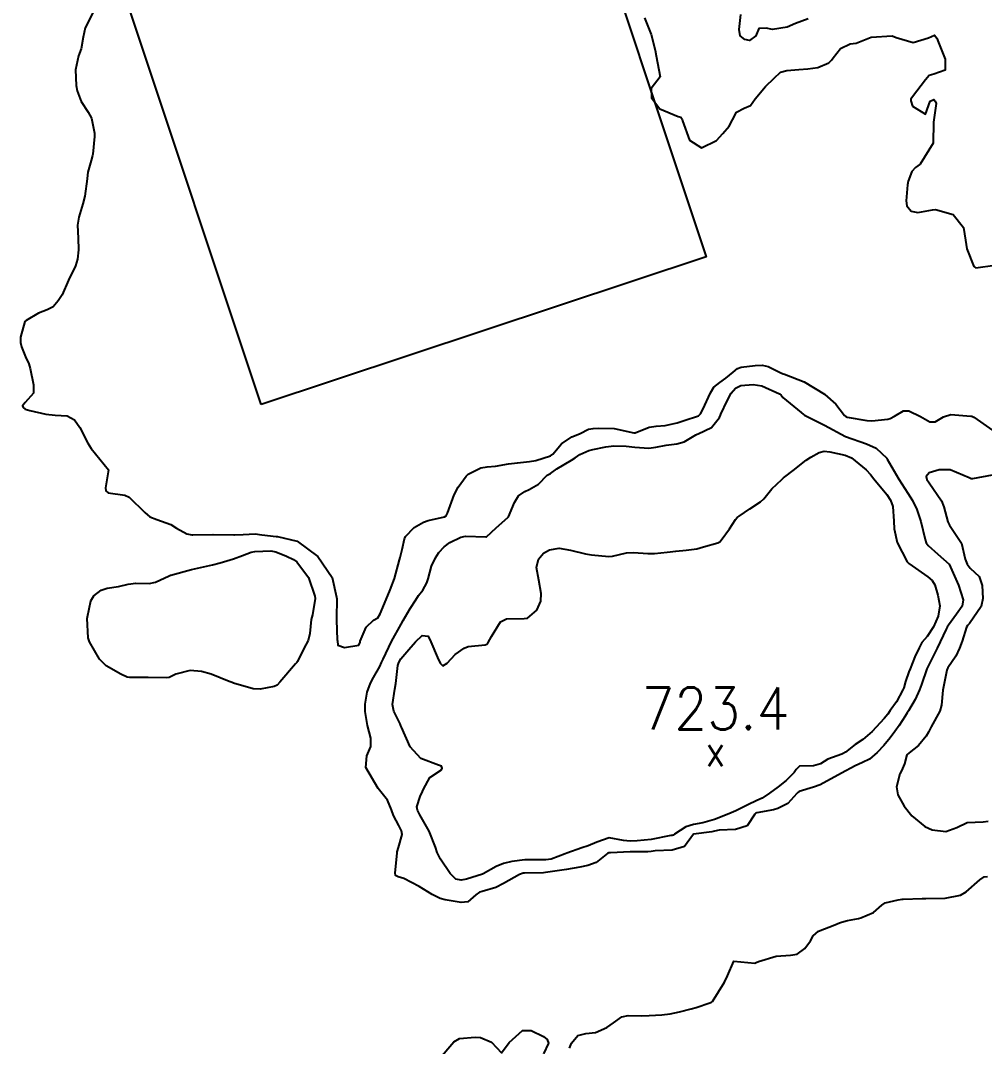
# Model space of a CAD drawing. Header units: metres. Extents: x 298520 to 308411, y 7433745 to 7450750.
# Drawn here: x 304901.6 to 304993.2, y 7437091.1 to 7437188.6 of the extents above; entities that cross this region are included whole.
import ezdxf
from ezdxf.enums import TextEntityAlignment as Align

# ---------------------------------------------------------------- set-up
doc = ezdxf.new("R2010")
doc.units = ezdxf.units.M
doc.header["$LTSCALE"] = 10
for name, color, linetype in [('Curvas de Nivel 1m', 11, 'Continuous'), ('Curvas de Nivel 5m', 15, 'Continuous'), ('Edificações', 30, 'Continuous'), ('Pontos Cotados', 45, 'Continuous')]:
    doc.layers.add(name, color=color, linetype=linetype)
doc.styles.add('Style-STANDARD', font='STANDARD.shx')

# ---------------------------------------------------------------- blocks, each defined once
blk = doc.blocks.new('ELVTXT_101')
at = {"layer": 'Pontos Cotados', "linetype": 'Continuous', "style": 'Style-STANDARD'}
for s, height, p in [('723.4', 4, (0, 4)), ('x', 3, (0, 0))]:
    blk.add_text(s, height=height, dxfattribs=at).set_placement(p, align=Align.MIDDLE_CENTER)

msp = doc.modelspace()

# ---------------------------------------------------------------- linework, layer by layer
at = {"layer": 'Curvas de Nivel 1m', "flags": 128}
for points, elevation in [([(304908.497, 7437189.343), (304907.754, 7437187.921), (304907.572, 7437187.022), (304907.379, 7437185.926), (304907.131, 7437185.251), (304906.836, 7437183.934), (304906.911, 7437182.426), (304907.017, 7437181.931), (304907.378, 7437180.901), (304908.063, 7437179.915), (304908.384, 7437179.32), (304908.656, 7437177.907), (304908.665, 7437177.601), (304908.494, 7437175.908), (304908.463, 7437175.786), (304908.334, 7437175.306), (304908.034, 7437174.198), (304907.984, 7437173.915), (304907.949, 7437173.555), (304907.75, 7437171.918), (304907.557, 7437171.192), (304907.153, 7437169.927), (304907.048, 7437169.141), (304907.103, 7437167.927), (304907.119, 7437166.814), (304907.03, 7437165.928), (304906.863, 7437165.281), (304906.193, 7437163.94), (304905.58, 7437162.545), (304905.216, 7437161.95), (304904.717, 7437161.405), (304904.165, 7437161.119), (304903.329, 7437160.801), (304902.154, 7437160.093), (304902.038, 7437159.982), (304901.624, 7437158.494), (304901.637, 7437157.987), (304901.711, 7437157.578), (304902.109, 7437156.624), (304902.411, 7437155.977), (304902.553, 7437155.518), (304902.848, 7437153.972), (304902.872, 7437153.164), (304902.056, 7437152.279), (304901.826, 7437151.983), (304901.879, 7437151.81), (304902.05, 7437151.665), (304902.508, 7437151.516), (304904.045, 7437151.182), (304904.903, 7437151.093), (304906.044, 7437151.011), (304906.769, 7437150.658), (304907.256, 7437149.922), (304908.01, 7437148.413), (304908.348, 7437147.907), (304909.983, 7437145.89), (304909.688, 7437144.162), (304909.735, 7437143.892), (304909.951, 7437143.697), (304911.552, 7437143.469), (304911.947, 7437143.291), (304913.433, 7437141.845), (304913.681, 7437141.595), (304913.929, 7437141.408), (304914.592, 7437141.167), (304915.922, 7437140.683), (304916.454, 7437140.347), (304917.425, 7437139.797), (304917.912, 7437139.705), (304917.996, 7437139.705), (304919.912, 7437139.733), (304919.945, 7437139.737), (304921.912, 7437139.71), (304921.952, 7437139.71), (304922.777, 7437139.737), (304923.914, 7437139.788), (304924.566, 7437139.713), (304925.911, 7437139.554), (304926.061, 7437139.547), (304927.904, 7437139.107), (304929.883, 7437137.65), (304931.252, 7437135.636), (304931.671, 7437133.796), (304931.674, 7437133.632), (304931.647, 7437131.799), (304931.643, 7437131.632), (304931.732, 7437129.693), (304931.737, 7437129.631), (304931.787, 7437129.203), (304932.409, 7437128.995), (304933.787, 7437129.224), (304933.892, 7437129.499), (304933.916, 7437129.599), (304934.473, 7437130.927), (304935.179, 7437131.586), (304935.585, 7437131.813), (304935.819, 7437132.194), (304936.389, 7437133.572), (304936.77, 7437134.489), (304937.168, 7437135.56), (304937.654, 7437137.327), (304937.712, 7437137.553), (304937.894, 7437138.304), (304938.13, 7437139.327), (304938.227, 7437139.547), (304939.049, 7437140.411), (304939.927, 7437140.922), (304940.381, 7437141.073), (304941.932, 7437141.434), (304942.067, 7437141.508), (304942.196, 7437141.767), (304942.828, 7437143.497), (304943.205, 7437144.251), (304943.98, 7437145.3), (304944.07, 7437145.391), (304944.185, 7437145.478), (304945.389, 7437146.066), (304945.99, 7437146.166), (304946.776, 7437146.234), (304947.993, 7437146.454), (304948.847, 7437146.569), (304949.996, 7437146.673), (304950.611, 7437146.79), (304952.001, 7437147.218), (304952.225, 7437147.387), (304953.031, 7437148.362), (304954.028, 7437149.026), (304954.266, 7437149.121), (304954.807, 7437149.352), (304955.623, 7437149.759), (304956.038, 7437149.829), (304956.567, 7437149.861), (304958.038, 7437149.835), (304959.916, 7437149.409), (304960.034, 7437149.406), (304961.377, 7437149.939), (304962.041, 7437150.034), (304962.898, 7437150.113), (304964.04, 7437150.359), (304964.709, 7437150.567), (304966.05, 7437151.039), (304966.165, 7437151.104), (304966.251, 7437151.217), (304966.46, 7437151.617), (304967.209, 7437153.203), (304967.533, 7437153.746), (304968.088, 7437154.186), (304968.672, 7437154.607), (304969.359, 7437155.177), (304969.759, 7437155.521), (304970.108, 7437155.644), (304971.46, 7437155.805), (304972.11, 7437155.839), (304972.693, 7437155.725), (304973.9, 7437155.123), (304974.101, 7437155.024), (304974.244, 7437154.976), (304976.09, 7437154.259), (304978.029, 7437153.08), (304978.073, 7437153.052), (304979.121, 7437152.122), (304979.939, 7437151.052), (304980.052, 7437150.963), (304980.193, 7437150.906), (304982.046, 7437150.568), (304982.527, 7437150.542), (304984.049, 7437150.707), (304984.277, 7437150.77), (304984.685, 7437150.994), (304985.555, 7437151.488), (304986.058, 7437151.507), (304987.165, 7437150.969), (304988.045, 7437150.44), (304988.542, 7437150.456), (304989.34, 7437150.941), (304990.055, 7437151.153), (304991.957, 7437151.007), (304992.054, 7437150.987), (304992.11, 7437150.965), (304992.216, 7437150.908), (304994.034, 7437149.618)], 718), ([(304960.923, 7437188.862), (304961.56, 7437187.279), (304961.947, 7437185.797), (304962.043, 7437185.274), (304962.433, 7437183.27), (304961.55, 7437182.151), (304961.6, 7437181.278), (304962.397, 7437180.207), (304964.136, 7437179.494), (304964.386, 7437179.44), (304964.502, 7437179.239), (304964.545, 7437179.075), (304965.195, 7437177.232), (304966.356, 7437176.506), (304967.758, 7437177.199), (304968.37, 7437177.868), (304968.991, 7437178.57), (304969.294, 7437179.181), (304969.683, 7437179.887), (304970.4, 7437180.287), (304971.02, 7437180.547), (304971.447, 7437181.16), (304972.425, 7437182.33), (304973.246, 7437183.138), (304973.865, 7437183.705), (304974.444, 7437183.862), (304975.585, 7437183.97), (304976.447, 7437184.031), (304977.399, 7437184.135), (304978.456, 7437184.58), (304978.696, 7437184.831), (304978.861, 7437185.066), (304979.568, 7437185.963), (304980.476, 7437186.385), (304981.053, 7437186.469), (304982.483, 7437187.03), (304984.485, 7437187.168), (304984.839, 7437186.996), (304986.478, 7437186.525), (304987.932, 7437186.958), (304988.486, 7437187.238), (304988.712, 7437186.948), (304988.888, 7437186.537), (304989.52, 7437184.939), (304989.494, 7437183.893), (304988.441, 7437183.519), (304987.998, 7437183.398), (304987.644, 7437182.962), (304986.417, 7437181.357), (304986.248, 7437181.148), (304986.229, 7437180.982), (304986.406, 7437180.488), (304987.644, 7437179.711), (304988.077, 7437180.955), (304988.415, 7437181.118), (304988.572, 7437180.948), (304988.646, 7437180.711), (304988.383, 7437178.95), (304988.363, 7437176.95), (304987.145, 7437174.968), (304986.68, 7437174.633), (304986.332, 7437174.254), (304985.976, 7437173.325), (304985.929, 7437172.984), (304985.813, 7437171.47), (304985.863, 7437170.984), (304986.285, 7437170.478), (304986.897, 7437170.357), (304988.288, 7437170.61), (304988.593, 7437170.642), (304990.281, 7437170.162), (304991.265, 7437168.92), (304991.43, 7437167.74), (304991.552, 7437166.917), (304992.226, 7437165.234), (304992.41, 7437165.093), (304994.228, 7437165.347)], 717), ([(304976.5, 7437188.781), (304975.285, 7437188.322), (304974.492, 7437187.996), (304973.1, 7437187.752), (304972.49, 7437187.901), (304971.789, 7437187.858), (304971.515, 7437187.16), (304970.918, 7437186.726), (304970.479, 7437186.816), (304970.033, 7437187.175), (304969.916, 7437187.748), (304970.078, 7437189.174)], 717), ([(304993.988, 7437145.383), (304992.118, 7437145.041), (304991.984, 7437145.025), (304991.781, 7437145.116), (304989.992, 7437145.885), (304988.947, 7437145.9), (304987.99, 7437145.619), (304987.686, 7437145.263), (304987.762, 7437144.962), (304987.978, 7437144.639), (304989.143, 7437142.942), (304989.382, 7437142.373), (304989.762, 7437140.933), (304989.928, 7437140.629), (304991.062, 7437138.918), (304991.422, 7437137.381), (304991.591, 7437136.913), (304991.879, 7437136.544), (304992.734, 7437135.76), (304993.011, 7437134.893), (304993.094, 7437133.641), (304992.924, 7437132.894), (304991.817, 7437131.291), (304991.639, 7437131.088), (304991.539, 7437130.913), (304991.126, 7437129.583), (304990.871, 7437128.919), (304990.536, 7437128.161), (304989.764, 7437127.05), (304989.702, 7437126.931), (304989.669, 7437126.838), (304989.3, 7437124.937), (304989.165, 7437123.495), (304989.015, 7437122.94), (304988.181, 7437121.436), (304987.93, 7437120.956), (304987.689, 7437120.551), (304986.984, 7437119.662), (304986.099, 7437118.976), (304985.872, 7437118.776), (304985.657, 7437117.932), (304985.361, 7437117.269), (304985.206, 7437116.984), (304984.88, 7437115.738), (304985.022, 7437114.986), (304985.607, 7437113.897), (304986.334, 7437112.973), (304987.583, 7437111.97), (304988.282, 7437111.652), (304989.579, 7437111.498), (304990.624, 7437111.878), (304991.587, 7437112.341), (304993.115, 7437112.414), (304993.589, 7437112.487)], 718), ([(304953.791, 7437090.893), (304953.986, 7437091.353), (304954.591, 7437092.097), (304955.342, 7437092.284), (304956.277, 7437092.397), (304957.348, 7437092.847), (304957.979, 7437093.311), (304958.774, 7437093.886), (304959.364, 7437094.006), (304960.663, 7437093.977), (304961.364, 7437093.988), (304962.566, 7437094.051), (304963.367, 7437094.146), (304964.259, 7437094.342), (304965.374, 7437094.619), (304965.847, 7437094.744), (304967.139, 7437095.202), (304967.312, 7437095.272), (304967.384, 7437095.338), (304968.542, 7437097.183), (304968.806, 7437097.785), (304969.433, 7437099.17), (304971.431, 7437098.99), (304971.553, 7437099.026), (304971.767, 7437099.145), (304973.438, 7437099.656), (304974.812, 7437099.733), (304975.44, 7437099.837), (304976.182, 7437100.356), (304976.702, 7437101.088), (304976.973, 7437101.57), (304977.462, 7437102.03), (304979.031, 7437102.619), (304979.47, 7437102.799), (304979.646, 7437102.873), (304980.229, 7437103.042), (304981.278, 7437103.23), (304981.477, 7437103.272), (304982.692, 7437103.805), (304983.495, 7437104.499), (304983.795, 7437104.7), (304985.03, 7437104.985), (304985.422, 7437105.062), (304985.504, 7437105.069), (304987.336, 7437105.13), (304987.505, 7437105.127), (304987.669, 7437105.122), (304989.505, 7437105.146), (304990.979, 7437105.444), (304991.511, 7437105.746), (304992.813, 7437106.891), (304993.224, 7437107.188), (304993.528, 7437107.229)], 719), ([(304941.315, 7437089.754), (304942.802, 7437091.488), (304943.336, 7437091.807), (304944.849, 7437091.954), (304945.337, 7437091.901), (304946.387, 7437091.449), (304947.323, 7437090.44), (304948.066, 7437091.429), (304949.344, 7437092.557), (304950.159, 7437092.588), (304951.339, 7437092.012), (304951.678, 7437091.727), (304951.796, 7437091.383), (304951.323, 7437090.365)], 719)]:
    msp.add_lwpolyline(points, dxfattribs=dict(at, elevation=elevation))
at = {"layer": 'Curvas de Nivel 1m', "elevation": 719, "flags": 128}
for points in [[(304971.244, 7437154), (304972.084, 7437153.885), (304973.77, 7437153.125), (304973.929, 7437152.98), (304974.07, 7437152.783), (304975.824, 7437151.334), (304976.053, 7437151.143), (304976.129, 7437151.099), (304978.039, 7437150.143), (304980.023, 7437149.05), (304982.016, 7437148.355), (304982.953, 7437147.956), (304983.947, 7437147.001), (304983.97, 7437146.968), (304984.002, 7437146.918), (304985.096, 7437144.989), (304985.963, 7437143.67), (304986.411, 7437142.975), (304986.8, 7437142.116), (304987.181, 7437140.968), (304987.607, 7437139.263), (304987.7, 7437138.962), (304987.9, 7437138.697), (304988.825, 7437137.879), (304989.883, 7437136.93), (304990.787, 7437134.921), (304991.226, 7437133.533), (304991.135, 7437132.917), (304990.588, 7437132.16), (304989.815, 7437131.121), (304989.706, 7437130.932), (304989.606, 7437130.728), (304988.745, 7437128.946), (304987.763, 7437126.96), (304987.245, 7437125.468), (304987.065, 7437124.967), (304986.643, 7437124.057), (304986.024, 7437122.977), (304985.908, 7437122.781), (304985.708, 7437122.462), (304985.123, 7437121.561), (304984.727, 7437120.99), (304984.287, 7437120.394), (304983.68, 7437119.678), (304983.053, 7437119.009), (304982.303, 7437118.381), (304981.658, 7437118.062), (304980.947, 7437117.744), (304979.643, 7437117.05), (304977.631, 7437115.928), (304977.005, 7437115.711), (304975.625, 7437115.293), (304975.507, 7437115.218), (304975.395, 7437115.102), (304974.556, 7437114.163), (304973.601, 7437113.674), (304973.177, 7437113.549), (304971.595, 7437113.257), (304971.517, 7437113.228), (304971.428, 7437113.152), (304970.69, 7437112.05), (304969.578, 7437111.695), (304968.013, 7437111.63), (304967.576, 7437111.518), (304967.323, 7437111.455), (304965.573, 7437111.23), (304964.733, 7437110.056), (304963.558, 7437109.725), (304961.934, 7437109.642), (304961.556, 7437109.596), (304961.259, 7437109.57), (304959.556, 7437109.552), (304957.707, 7437109.47), (304957.554, 7437109.462), (304957.444, 7437109.431), (304957.275, 7437109.323), (304956.325, 7437108.549), (304955.537, 7437108.253), (304954.791, 7437108.091), (304953.531, 7437107.892), (304953.079, 7437107.818), (304951.526, 7437107.584), (304951.344, 7437107.573), (304949.525, 7437107.546), (304949.406, 7437107.53), (304949.059, 7437107.417), (304947.514, 7437106.538), (304946.796, 7437106.162), (304945.506, 7437105.79), (304945.256, 7437105.712), (304944.901, 7437105.466), (304944.152, 7437104.815), (304943.492, 7437104.754), (304941.991, 7437105.007), (304941.497, 7437105.12), (304940.736, 7437105.518), (304939.51, 7437106.27), (304938.05, 7437107.012), (304937.519, 7437107.179), (304937.271, 7437107.304), (304937.224, 7437107.554), (304937.422, 7437109.423), (304937.437, 7437109.552), (304937.557, 7437109.977), (304937.893, 7437111.224), (304937.828, 7437111.547), (304937.578, 7437112.051), (304937.059, 7437113.029), (304936.897, 7437113.56), (304936.512, 7437114.472), (304935.623, 7437115.58), (304934.431, 7437117.592), (304934.548, 7437118.703), (304934.929, 7437119.587), (304934.906, 7437120.363), (304934.608, 7437121.591), (304934.384, 7437122.916), (304934.37, 7437123.593), (304934.565, 7437124.757), (304934.872, 7437125.589), (304935.179, 7437126.156), (304935.759, 7437127.178), (304935.946, 7437127.577), (304936.079, 7437127.887), (304936.892, 7437129.564), (304937.81, 7437131.222), (304938.003, 7437131.548), (304938.664, 7437132.702), (304939.19, 7437133.536), (304939.449, 7437133.924), (304939.847, 7437134.455), (304940.25, 7437135.133), (304940.365, 7437135.525), (304940.681, 7437136.716), (304941.06, 7437137.518), (304941.389, 7437138.016), (304941.899, 7437138.555), (304942.439, 7437138.968), (304943.474, 7437139.487), (304943.914, 7437139.586), (304945.86, 7437139.514), (304945.914, 7437139.526), (304946.834, 7437140.358), (304947.932, 7437141.344), (304947.977, 7437141.385), (304948.007, 7437141.429), (304948.572, 7437142.798), (304948.97, 7437143.42), (304949.544, 7437143.83), (304949.962, 7437144.01), (304950.858, 7437144.512), (304951.694, 7437145.393), (304951.883, 7437145.492), (304951.984, 7437145.544), (304952.6, 7437145.992), (304953.997, 7437146.795), (304954.329, 7437147.028), (304954.792, 7437147.352), (304955.634, 7437147.718), (304956.01, 7437147.831), (304957.248, 7437148.088), (304958.016, 7437148.172), (304959.181, 7437148.133), (304960.014, 7437148.031), (304961.33, 7437147.96), (304962.015, 7437148.056), (304963.004, 7437148.246), (304964.014, 7437148.35), (304964.706, 7437148.544), (304965.794, 7437149.222), (304965.95, 7437149.295), (304966.024, 7437149.32), (304967.306, 7437149.929), (304968.048, 7437150.881), (304968.143, 7437151.097), (304968.184, 7437151.189), (304968.796, 7437152.453), (304969.181, 7437153.179), (304969.591, 7437153.664), (304970.084, 7437153.894)], [(304923.889, 7437138.129), (304925.422, 7437138.172), (304925.889, 7437138.096), (304926.909, 7437137.685), (304927.57, 7437137.365), (304927.878, 7437137.134), (304928.985, 7437135.659), (304929.61, 7437133.878), (304929.621, 7437133.652), (304929.359, 7437132.113), (304929.261, 7437131.656), (304929.127, 7437130.33), (304928.953, 7437129.658), (304928.553, 7437128.891), (304927.945, 7437127.668), (304927.874, 7437127.556), (304927.761, 7437127.442), (304926.259, 7437125.692), (304926.018, 7437125.416), (304925.737, 7437125.283), (304924.406, 7437125.04), (304923.733, 7437125.07), (304921.875, 7437125.614), (304921.741, 7437125.655), (304921.47, 7437125.753), (304919.75, 7437126.472), (304918.818, 7437126.714), (304917.753, 7437126.795), (304916.394, 7437126.455), (304915.746, 7437126.149), (304915.472, 7437126.096), (304913.746, 7437126.14), (304912.009, 7437126.13), (304911.746, 7437126.188), (304911.153, 7437126.472), (304909.757, 7437127.251), (304909.115, 7437127.896), (304908.164, 7437129.529), (304908.057, 7437129.907), (304907.967, 7437131.753), (304907.985, 7437131.908), (304908.308, 7437133.426), (304908.592, 7437133.902), (304909.303, 7437134.434), (304909.844, 7437134.621), (304910.942, 7437134.784), (304911.85, 7437135.025), (304912.589, 7437135.122), (304913.852, 7437135.09), (304914.467, 7437135.221), (304915.753, 7437135.821), (304915.827, 7437135.856), (304915.863, 7437135.861), (304915.915, 7437135.871), (304917.869, 7437136.4), (304918.999, 7437136.651), (304919.874, 7437136.844), (304920.595, 7437137.043), (304921.88, 7437137.426), (304922.718, 7437137.737), (304923.545, 7437138.068)]]:
    msp.add_lwpolyline(points, close=True, dxfattribs=at)
at = {"layer": 'Curvas de Nivel 5m', "elevation": 720, "flags": 128}
msp.add_lwpolyline([(304980.005, 7437147.293), (304980.616, 7437147.044), (304981.992, 7437145.89), (304982.399, 7437145.435), (304982.732, 7437145.019), (304983.961, 7437143.548), (304984.326, 7437142.996), (304984.531, 7437142.41), (304984.616, 7437140.993), (304984.649, 7437140.266), (304984.96, 7437138.989), (304985.885, 7437137.145), (304986.042, 7437136.978), (304987.87, 7437135.708), (304988.279, 7437135.365), (304988.531, 7437134.95), (304988.812, 7437133.982), (304988.998, 7437132.943), (304988.849, 7437131.971), (304988.391, 7437130.951), (304987.804, 7437130.053), (304987.299, 7437129.464), (304987.021, 7437128.968), (304986.638, 7437128.114), (304986.166, 7437126.976), (304986.06, 7437126.677), (304985.751, 7437125.758), (304985.566, 7437125.161), (304985.495, 7437124.982), (304984.873, 7437123.841), (304984.289, 7437122.994), (304984.044, 7437122.663), (304983.705, 7437122.252), (304982.568, 7437121.017), (304981.685, 7437120.254), (304980.946, 7437119.772), (304980.019, 7437119.047), (304979.809, 7437118.91), (304979.67, 7437118.858), (304978.359, 7437118.373), (304977.656, 7437117.932), (304976.986, 7437117.753), (304975.652, 7437117.723), (304975.349, 7437117.401), (304975.146, 7437117.105), (304974.402, 7437116.346), (304973.629, 7437115.754), (304972.807, 7437115.132), (304972.101, 7437114.657), (304971.612, 7437114.429), (304970.747, 7437114.018), (304969.597, 7437113.457), (304969.397, 7437113.372), (304968.947, 7437113.18), (304967.587, 7437112.638), (304966.475, 7437112.32), (304965.582, 7437112.159), (304964.867, 7437111.94), (304963.767, 7437111.238), (304963.659, 7437111.152), (304963.572, 7437111.127), (304963.441, 7437111.112), (304961.568, 7437110.75), (304960.245, 7437110.604), (304959.566, 7437110.574), (304958.919, 7437110.652), (304957.569, 7437110.887), (304956.405, 7437110.492), (304955.561, 7437110.122), (304954.969, 7437109.936), (304953.554, 7437109.432), (304953.378, 7437109.363), (304952.061, 7437108.867), (304951.544, 7437108.787), (304950.132, 7437108.816), (304949.544, 7437108.804), (304948.319, 7437108.65), (304947.538, 7437108.459), (304946.817, 7437108.164), (304945.589, 7437107.459), (304945.546, 7437107.437), (304945.523, 7437107.425), (304944.017, 7437106.976), (304943.517, 7437106.858), (304943, 7437106.97), (304942.45, 7437107.496), (304941.543, 7437108.865), (304941.234, 7437109.513), (304941.066, 7437110.006), (304940.476, 7437111.521), (304939.588, 7437113.083), (304939.34, 7437113.533), (304939.281, 7437113.85), (304939.613, 7437114.839), (304939.838, 7437115.309), (304939.927, 7437115.527), (304940.511, 7437116.644), (304941.641, 7437117.366), (304941.712, 7437117.509), (304941.646, 7437117.722), (304941.351, 7437117.81), (304939.657, 7437118.449), (304938.672, 7437119.54), (304937.822, 7437121.418), (304937.772, 7437121.549), (304937.695, 7437121.724), (304937.103, 7437122.955), (304936.984, 7437123.561), (304937.203, 7437125.026), (304937.3, 7437125.557), (304937.49, 7437127.284), (304937.573, 7437127.553), (304937.768, 7437127.911), (304938.532, 7437128.792), (304939.16, 7437129.536), (304939.799, 7437130.145), (304940.361, 7437130.086), (304940.619, 7437129.522), (304941.25, 7437128.036), (304941.522, 7437127.512), (304941.76, 7437127.239), (304942.174, 7437127.504), (304942.945, 7437128.323), (304943.785, 7437128.938), (304944.185, 7437129.078), (304945.79, 7437129.232), (304945.951, 7437129.297), (304946.057, 7437129.456), (304946.393, 7437130.045), (304947.243, 7437131.439), (304947.816, 7437131.707), (304949.489, 7437131.741), (304949.817, 7437131.795), (304950.681, 7437132.545), (304951.069, 7437133.398), (304951.099, 7437134.143), (304950.878, 7437135.4), (304950.679, 7437136.597), (304950.84, 7437137.4), (304951.333, 7437137.954), (304951.896, 7437138.286), (304952.832, 7437138.443), (304953.896, 7437138.265), (304955.327, 7437137.91), (304955.89, 7437137.816), (304957.54, 7437137.663), (304957.889, 7437137.688), (304959.205, 7437137.985), (304959.894, 7437138.022), (304961.247, 7437137.922), (304961.893, 7437137.924), (304963.094, 7437138.053), (304963.897, 7437138.162), (304964.879, 7437138.25), (304965.9, 7437138.386), (304966.553, 7437138.564), (304967.909, 7437138.941), (304968.075, 7437139.033), (304968.217, 7437139.195), (304969.013, 7437140.273), (304969.572, 7437141.174), (304969.743, 7437141.364), (304969.936, 7437141.492), (304970.931, 7437142.172), (304971.95, 7437142.845), (304972.258, 7437143.145), (304973.018, 7437144.084), (304973.981, 7437144.979), (304974.06, 7437145.041), (304974.151, 7437145.118), (304975.172, 7437145.927), (304975.998, 7437146.59), (304976.297, 7437146.8), (304976.755, 7437147.092), (304977.54, 7437147.552), (304978.009, 7437147.678), (304978.536, 7437147.6)], close=True, dxfattribs=at)
at = {"layer": 'Edificações'}
msp.add_lwpolyline([(304924.494, 7437152.092), (304911.799, 7437190.273), (304954.083, 7437204.333), (304966.778, 7437166.151)], close=True, dxfattribs=at)

# ---------------------------------------------------------------- block references
at = {"layer": 'Pontos Cotados', "linetype": 'Continuous'}
msp.add_blockref('ELVTXT_101', (304967.673, 7437119.2, 723.43), dxfattribs=at)

doc.saveas('drawing.dxf')
